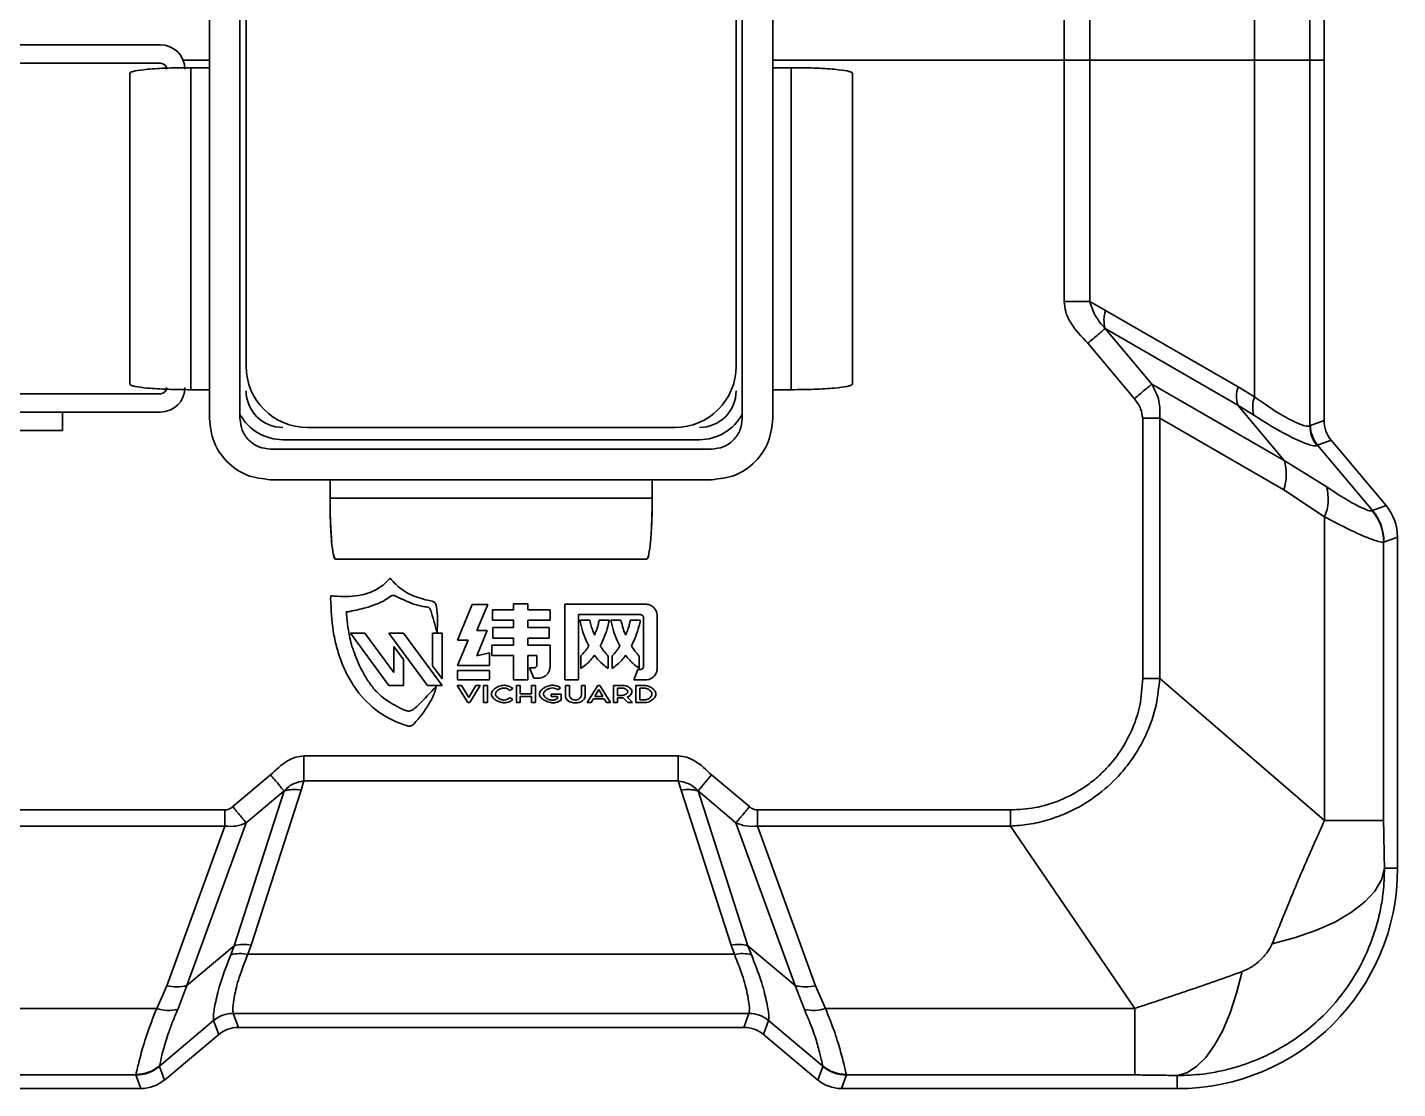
# Model space of a CAD drawing. Header units: millimetres. Extents: x 0 to 420, y 0 to 297.
# Drawn here: x 191.179 to 192.298, y 146.601 to 147.468 of the extents above; entities that cross this region are included whole.
import ezdxf

# ---------------------------------------------------------------- set-up
doc = ezdxf.new("R2010")
doc.units = ezdxf.units.MM

msp = doc.modelspace()

# ---------------------------------------------------------------- linework, layer by layer
at = {"color": 7, "linetype": 'Continuous', "lineweight": 35}
for p, q in [((192.2261, 147.4409), (192.2261, 147.7397)), ((192.2377, 147.7353), (192.2377, 147.4409)), ((191.3277, 147.1482), (191.3277, 147.7182)), ((191.3527, 147.7182), (191.3527, 147.1482)), ((191.7627, 147.7182), (191.7627, 147.1482)), ((191.7877, 147.7182), (191.7877, 147.1482)), ((192.1808, 147.4409), (192.1808, 147.7159)), ((191.3577, 147.6909), (191.3577, 147.1909)), ((191.7577, 147.1909), (191.7577, 147.6909)), ((192.0255, 147.4409), (192.0255, 147.6379)), ((192.0464, 147.4409), (192.0464, 147.6379)), ((191.2877, 147.4534), (191.1277, 147.4534)), ((191.2877, 147.4384), (191.1277, 147.4384)), ((191.3277, 147.4409), (191.3062, 147.4409)), ((191.3062, 147.4409), (191.3277, 147.4409)), ((192.0255, 147.4409), (191.7877, 147.4409)), ((191.7877, 147.4409), (192.0255, 147.4409)), ((192.0255, 147.2439), (192.0255, 147.4409)), ((192.0255, 147.4409), (192.0464, 147.4409)), ((192.0464, 147.4409), (192.0255, 147.4409)), ((192.0464, 147.2439), (192.0464, 147.4409)), ((192.0464, 147.4409), (192.1808, 147.4409)), ((192.1808, 147.4409), (192.0464, 147.4409)), ((192.1808, 147.4409), (192.1808, 147.166)), ((192.1808, 147.4409), (192.2261, 147.4409)), ((192.2261, 147.4409), (192.1808, 147.4409)), ((192.2261, 147.1422), (192.2261, 147.4409)), ((192.2261, 147.4409), (192.2377, 147.4409)), ((192.2377, 147.4409), (192.2261, 147.4409)), ((192.2377, 147.1465), (192.2377, 147.4409)), ((191.2627, 147.4301), (191.2627, 147.1763)), ((191.3075, 147.4346), (191.3127, 147.4347)), ((191.3127, 147.1717), (191.3127, 147.4347)), ((191.3127, 147.4347), (191.3277, 147.4347)), ((191.8027, 147.4347), (191.7877, 147.4347)), ((191.8027, 147.4347), (191.8027, 147.1717)), ((191.8527, 147.1763), (191.8527, 147.4301)), ((192.0255, 147.2439), (192.0464, 147.2439)), ((192.0593, 147.2365), (192.0464, 147.2439)), ((192.1675, 147.174), (192.0593, 147.2365)), ((192.097, 147.1763), (192.059, 147.2216)), ((192.059, 147.2216), (192.1672, 147.1591)), ((192.0828, 147.1644), (192.0448, 147.2097)), ((191.1277, 147.1684), (191.2877, 147.1684)), ((191.3127, 147.1717), (191.3277, 147.1717)), ((191.8027, 147.1717), (191.7877, 147.1717)), ((192.2052, 147.1138), (192.097, 147.1763)), ((192.1808, 147.166), (192.1675, 147.174)), ((192.1672, 147.1591), (192.2052, 147.1138)), ((192.1803, 147.1509), (192.1672, 147.1591)), ((191.1277, 147.1534), (191.2877, 147.1534)), ((191.2077, 147.1534), (191.2077, 147.1384)), ((192.0896, 146.9359), (192.0896, 147.1484)), ((192.0896, 147.1484), (192.1035, 147.1484)), ((192.1035, 147.1484), (192.2047, 147.09)), ((192.1035, 146.9359), (192.1035, 147.1484)), ((192.2377, 147.1465), (192.2266, 147.1425)), ((190.9227, 147.1384), (191.2077, 147.1384)), ((191.4077, 147.1409), (191.7077, 147.1409)), ((192.2261, 147.1422), (192.2266, 147.1425)), ((191.3777, 147.1232), (191.7377, 147.1232)), ((191.7277, 147.1309), (191.3877, 147.1309)), ((192.2324, 147.1264), (192.232, 147.1261)), ((192.2435, 147.1305), (192.2324, 147.1264)), ((192.2772, 147.073), (192.2324, 147.1264)), ((192.2884, 147.0771), (192.2435, 147.1305)), ((192.2052, 147.1138), (192.2395, 147.0927)), ((191.7377, 147.0982), (191.3777, 147.0982)), ((191.4262, 147.0832), (191.4262, 147.0982)), ((191.6891, 147.0832), (191.6891, 147.0982)), ((191.6892, 147.0832), (191.6892, 147.0982)), ((192.238, 147.068), (192.2047, 147.09)), ((191.6891, 147.0832), (191.4262, 147.0832)), ((192.238, 146.8198), (192.238, 147.068)), ((192.2769, 147.0729), (192.2772, 147.073)), ((192.2884, 147.0771), (192.2772, 147.073)), ((192.2866, 147.0473), (192.2863, 147.0472)), ((192.2863, 147.0472), (192.2863, 146.8198)), ((192.2866, 147.0473), (192.2977, 147.0514)), ((192.2977, 146.7809), (192.2977, 147.0514)), ((191.4308, 147.0332), (191.6845, 147.0332)), ((191.6846, 147.0332), (191.6845, 147.0332)), ((191.5303, 146.9673), (191.5423, 146.9964)), ((191.5423, 146.9964), (191.5549, 146.9964)), ((191.5549, 146.9964), (191.5461, 146.9751)), ((191.5589, 146.9836), (191.5589, 146.992)), ((191.5589, 146.992), (191.5759, 146.992)), ((191.5759, 146.9969), (191.5878, 146.9969)), ((191.5759, 146.992), (191.5759, 146.9969)), ((191.5878, 146.9969), (191.5878, 146.992)), ((191.5878, 146.992), (191.6058, 146.992)), ((191.6058, 146.992), (191.6058, 146.9836)), ((191.6178, 146.9966), (191.6838, 146.9966)), ((191.6178, 146.9347), (191.6178, 146.9966)), ((191.5759, 146.9836), (191.5589, 146.9836)), ((191.559, 146.9775), (191.5759, 146.9775)), ((191.559, 146.9688), (191.559, 146.9775)), ((191.5759, 146.9775), (191.5759, 146.9836)), ((191.5878, 146.9836), (191.5878, 146.9775)), ((191.6058, 146.9836), (191.5878, 146.9836)), ((191.5878, 146.9775), (191.605, 146.9775)), ((191.605, 146.9775), (191.605, 146.9688)), ((191.6289, 146.9881), (191.6289, 146.9347)), ((191.6794, 146.9881), (191.6289, 146.9881)), ((191.6301, 146.9834), (191.6383, 146.9834)), ((191.6459, 146.9834), (191.6541, 146.9834)), ((191.6555, 146.9834), (191.6637, 146.9834)), ((191.6713, 146.9834), (191.6795, 146.9834)), ((191.6822, 146.9459), (191.6822, 146.9854)), ((191.6932, 146.9871), (191.6932, 146.9441)), ((191.4428, 146.9728), (191.4546, 146.9728)), ((191.4743, 146.9302), (191.4428, 146.9728)), ((191.4546, 146.9728), (191.4783, 146.9409)), ((191.4743, 146.9728), (191.4862, 146.9728)), ((191.5059, 146.9302), (191.4743, 146.9728)), ((191.4862, 146.9728), (191.5177, 146.9302)), ((191.5099, 146.9728), (191.5177, 146.9728)), ((191.5099, 146.9462), (191.5099, 146.9728)), ((191.5177, 146.9728), (191.5177, 146.9355)), ((191.5391, 146.9673), (191.5303, 146.9673)), ((191.5303, 146.9465), (191.5391, 146.9673)), ((191.5546, 146.9751), (191.5461, 146.9543)), ((191.5461, 146.9751), (191.5546, 146.9751)), ((191.5759, 146.9688), (191.559, 146.9688)), ((191.5759, 146.963), (191.5759, 146.9688)), ((191.5878, 146.9688), (191.5878, 146.963)), ((191.605, 146.9688), (191.5878, 146.9688)), ((191.4783, 146.9621), (191.4862, 146.9515)), ((191.4783, 146.9409), (191.4783, 146.9621)), ((191.5461, 146.9543), (191.5563, 146.9567)), ((191.5563, 146.9567), (191.5563, 146.9465)), ((191.5582, 146.963), (191.5759, 146.963)), ((191.5582, 146.9546), (191.5582, 146.963)), ((191.5878, 146.963), (191.6058, 146.963)), ((191.6058, 146.963), (191.6058, 146.9455)), ((191.4862, 146.9515), (191.4862, 146.9302)), ((191.5177, 146.9355), (191.5099, 146.9462)), ((191.5563, 146.9465), (191.5303, 146.9465)), ((191.5759, 146.9546), (191.5582, 146.9546)), ((191.5759, 146.9347), (191.5759, 146.9546)), ((191.5878, 146.9546), (191.5878, 146.9347)), ((191.5951, 146.9546), (191.5878, 146.9546)), ((191.589, 146.9446), (191.5925, 146.9446)), ((191.5927, 146.9362), (191.589, 146.9446)), ((191.5951, 146.947), (191.5951, 146.9546)), ((191.631, 146.9441), (191.631, 146.9543)), ((191.6532, 146.9543), (191.6532, 146.9441)), ((191.6564, 146.9441), (191.6564, 146.9543)), ((191.6786, 146.9543), (191.6786, 146.9441)), ((191.5303, 146.9424), (191.5563, 146.9424)), ((191.5303, 146.9348), (191.5303, 146.9424)), ((191.5563, 146.9348), (191.5303, 146.9348)), ((191.5563, 146.9424), (191.5563, 146.9348)), ((191.5878, 146.9347), (191.5759, 146.9347)), ((191.5965, 146.9362), (191.5927, 146.9362)), ((191.6289, 146.9347), (191.6178, 146.9347)), ((191.6741, 146.9347), (191.6776, 146.9432)), ((191.6838, 146.9347), (191.6741, 146.9347)), ((191.6776, 146.9432), (191.6794, 146.9432)), ((192.0896, 146.9359), (192.1035, 146.9359)), ((192.1035, 146.9359), (192.238, 146.8198)), ((191.4862, 146.9302), (191.4743, 146.9302)), ((191.5177, 146.9302), (191.5059, 146.9302)), ((191.53, 146.9302), (191.5335, 146.9302)), ((191.5386, 146.9162), (191.53, 146.9302)), ((191.5335, 146.9302), (191.5394, 146.9203)), ((191.5394, 146.9203), (191.5453, 146.9302)), ((191.5488, 146.9302), (191.5402, 146.9162)), ((191.5453, 146.9302), (191.5488, 146.9302)), ((191.5514, 146.9302), (191.5547, 146.9302)), ((191.5514, 146.9162), (191.5514, 146.9302)), ((191.5547, 146.9302), (191.5547, 146.9162)), ((191.5754, 146.9277), (191.5729, 146.9261)), ((191.5784, 146.9302), (191.5815, 146.9302)), ((191.5784, 146.9162), (191.5784, 146.9302)), ((191.5815, 146.9302), (191.5815, 146.9233)), ((191.5815, 146.9233), (191.5907, 146.9233)), ((191.5907, 146.9302), (191.5939, 146.9302)), ((191.5907, 146.9233), (191.5907, 146.9302)), ((191.5939, 146.9302), (191.5939, 146.9162)), ((191.6066, 146.9231), (191.615, 146.9231)), ((191.6066, 146.9211), (191.6066, 146.9231)), ((191.6144, 146.9283), (191.6123, 146.9266)), ((191.615, 146.9231), (191.615, 146.9181)), ((191.6184, 146.9302), (191.6216, 146.9302)), ((191.6184, 146.9218), (191.6184, 146.9302)), ((191.6216, 146.9302), (191.6216, 146.9224)), ((191.6314, 146.9302), (191.6345, 146.9302)), ((191.6314, 146.9224), (191.6314, 146.9302)), ((191.6345, 146.9302), (191.6345, 146.9218)), ((191.636, 146.9162), (191.6448, 146.9302)), ((191.6424, 146.9213), (191.6456, 146.9268)), ((191.6448, 146.9302), (191.6464, 146.9302)), ((191.6456, 146.9268), (191.6488, 146.9213)), ((191.6464, 146.9302), (191.6552, 146.9162)), ((191.6575, 146.9302), (191.6655, 146.9302)), ((191.6575, 146.9162), (191.6575, 146.9302)), ((191.6608, 146.9281), (191.665, 146.9281)), ((191.6608, 146.922), (191.6608, 146.9281)), ((191.6645, 146.922), (191.6608, 146.922)), ((191.6758, 146.9302), (191.6829, 146.9302)), ((191.6758, 146.9162), (191.6758, 146.9302)), ((191.679, 146.9184), (191.679, 146.928)), ((191.679, 146.928), (191.6829, 146.928)), ((191.5402, 146.9162), (191.5386, 146.9162)), ((191.5547, 146.9162), (191.5514, 146.9162)), ((191.5729, 146.9203), (191.5754, 146.9187)), ((191.5815, 146.9162), (191.5784, 146.9162)), ((191.5815, 146.9212), (191.5815, 146.9162)), ((191.5907, 146.9212), (191.5815, 146.9212)), ((191.5907, 146.9162), (191.5907, 146.9212)), ((191.5939, 146.9162), (191.5907, 146.9162)), ((191.6118, 146.9211), (191.6066, 146.9211)), ((191.6118, 146.9193), (191.6118, 146.9211)), ((191.6394, 146.9162), (191.636, 146.9162)), ((191.6412, 146.9193), (191.6394, 146.9162)), ((191.6499, 146.9193), (191.6412, 146.9193)), ((191.6488, 146.9213), (191.6424, 146.9213)), ((191.6518, 146.9162), (191.6499, 146.9193)), ((191.6552, 146.9162), (191.6518, 146.9162)), ((191.6608, 146.9162), (191.6575, 146.9162)), ((191.6608, 146.9201), (191.6608, 146.9162)), ((191.6646, 146.9201), (191.6608, 146.9201)), ((191.6693, 146.9162), (191.6655, 146.9201)), ((191.6687, 146.9206), (191.6732, 146.9162)), ((191.6732, 146.9162), (191.6693, 146.9162)), ((191.6835, 146.9162), (191.6758, 146.9162)), ((191.6832, 146.9184), (191.679, 146.9184)), ((191.4049, 146.8727), (191.4049, 146.8523)), ((191.4049, 146.8727), (191.7105, 146.8727)), ((191.7105, 146.8727), (191.7105, 146.8523)), ((191.3468, 146.8312), (191.3777, 146.8571)), ((191.7377, 146.8571), (191.7267, 146.8441)), ((191.7377, 146.8571), (191.7686, 146.8312)), ((191.348, 146.7175), (191.3887, 146.8441)), ((191.3578, 146.8181), (191.3887, 146.8441)), ((191.4025, 146.8446), (191.3618, 146.7181)), ((191.4049, 146.8523), (191.4025, 146.8446)), ((191.4049, 146.8523), (191.7105, 146.8523)), ((191.7129, 146.8446), (191.7105, 146.8523)), ((191.7536, 146.7181), (191.7129, 146.8446)), ((191.7267, 146.8441), (191.7576, 146.8181)), ((191.7674, 146.7175), (191.7267, 146.8441)), ((191.1338, 146.8285), (191.3403, 146.8285)), ((191.3403, 146.8153), (191.3403, 146.8285)), ((191.7751, 146.8285), (191.9816, 146.8285)), ((191.9816, 146.8285), (191.9816, 146.8153)), ((191.1338, 146.8153), (191.3403, 146.8153)), ((191.2929, 146.6849), (191.3403, 146.8153)), ((191.3578, 146.8181), (191.3094, 146.6851)), ((191.7576, 146.8181), (191.806, 146.6851)), ((191.7751, 146.8153), (191.9816, 146.8153)), ((191.7751, 146.8153), (191.8225, 146.6849)), ((191.9816, 146.8153), (192.0831, 146.6664)), ((192.238, 146.8198), (192.2863, 146.8198)), ((192.287, 146.7809), (192.2977, 146.7809)), ((191.3094, 146.6851), (191.348, 146.7175)), ((191.3452, 146.7103), (191.348, 146.7175)), ((191.3618, 146.7181), (191.3591, 146.7106)), ((191.3591, 146.7106), (191.7563, 146.7106)), ((191.7563, 146.7106), (191.7536, 146.7181)), ((191.806, 146.6851), (191.7674, 146.7175)), ((191.7674, 146.7175), (191.7702, 146.7103)), ((191.2847, 146.6664), (191.2929, 146.6849)), ((191.3094, 146.6851), (191.302, 146.6656)), ((191.806, 146.6851), (191.8134, 146.6656)), ((191.8225, 146.6849), (191.8307, 146.6664)), ((191.0323, 146.6664), (191.2847, 146.6664)), ((191.8307, 146.6664), (192.0831, 146.6664)), ((192.0831, 146.6664), (192.0831, 146.6121)), ((191.287, 146.6194), (191.3312, 146.6565)), ((191.3312, 146.6565), (191.3311, 146.6566)), ((191.3353, 146.6451), (191.3312, 146.6565)), ((191.3472, 146.6624), (191.7682, 146.6624)), ((191.3472, 146.6624), (191.3472, 146.6623)), ((191.3514, 146.6509), (191.3472, 146.6623)), ((191.764, 146.6509), (191.7682, 146.6623)), ((191.7682, 146.6624), (191.7682, 146.6623)), ((191.7801, 146.6451), (191.7842, 146.6565)), ((191.7843, 146.6566), (191.7842, 146.6565)), ((191.7842, 146.6565), (191.8284, 146.6194)), ((191.2911, 146.6079), (191.3353, 146.6451)), ((191.3514, 146.6509), (191.764, 146.6509)), ((191.7801, 146.6451), (191.8243, 146.6079)), ((191.2677, 146.6121), (191.0323, 146.6121)), ((191.2677, 146.6121), (191.2678, 146.6125)), ((191.2677, 146.6121), (191.2718, 146.6009)), ((191.287, 146.6191), (191.287, 146.6194)), ((191.2911, 146.6079), (191.287, 146.6191)), ((191.8284, 146.6191), (191.8243, 146.6079)), ((191.8284, 146.6194), (191.8284, 146.6191)), ((191.8477, 146.6121), (191.8436, 146.6009)), ((191.8477, 146.6125), (191.8477, 146.6121)), ((192.0831, 146.6121), (191.8477, 146.6121)), ((192.1177, 146.6116), (192.1177, 146.6009)), ((190.9977, 146.6009), (191.2718, 146.6009)), ((191.8436, 146.6009), (192.1177, 146.6009))]:
    msp.add_line(p, q, dxfattribs=at)
at = {"color": 7, "linetype": 'Continuous', "lineweight": 35, "flags": 128}
for points in [[(192.1954, 146.7193), (192.2143, 146.7243), (192.2316, 146.7303), (192.247, 146.7372), (192.2602, 146.745), (192.271, 146.7534), (192.2792, 146.7623), (192.2845, 146.7715), (192.287, 146.7809)], [(192.1708, 146.6965), (192.1663, 146.6789), (192.161, 146.6628), (192.1549, 146.6485), (192.1483, 146.6363), (192.1411, 146.6264), (192.1335, 146.6189), (192.1257, 146.6139), (192.1177, 146.6116)]]:
    msp.add_lwpolyline(points, dxfattribs=at)
at = {"color": 7, "linetype": 'Continuous', "lineweight": 35}
for centre, radius, start, end in [((191.2877, 147.4334), 0.02, 0, 90), ((191.2877, 147.4334), 0.005, 0, 90), ((192.0831, 147.2285), 0.0251, 161.4836, 196.0343), ((191.4077, 147.1909), 0.05, 180, 270), ((191.7077, 147.1909), 0.05, 270, 0), ((191.2877, 147.1734), 0.02, 270, 0), ((191.2877, 147.1734), 0.005, 270, 0), ((191.3877, 147.1709), 0.03, 180, 270), ((191.7277, 147.1709), 0.03, 270, 0), ((192.1913, 147.1661), 0.0251, 161.4836, 196.0343), ((192.2034, 147.1576), 0.024, 159.6339, 196.2007), ((191.3877, 147.1709), 0.04, 208.955, 270), ((191.7277, 147.1709), 0.04, 270, 331.045), ((192.2511, 147.1422), 0.025, 180.1661, 220.0321), ((192.2516, 147.1425), 0.025, 180.0586, 219.9414), ((192.1667, 147.1027), 0.0401, 341.4836, 16.0343), ((192.2057, 147.0823), 0.0354, 336.1372, 16.9623), ((192.2463, 147.0471), 0.0401, 0.1269, 39.9924), ((192.2465, 147.0473), 0.0401, 0.0586, 39.9414), ((191.3968, 146.815), 0.0302, 79.2033, 105.5504), ((191.7186, 146.815), 0.0302, 74.4498, 100.7965), ((192.1177, 146.7809), 0.18, 270, 0), ((191.3527, 146.682), 0.0292, 77.3355, 105.0062), ((191.3561, 146.6885), 0.0302, 79.2034, 105.5503), ((191.7593, 146.6885), 0.0302, 74.4497, 100.7966), ((191.7627, 146.682), 0.0292, 74.9938, 102.6645), ((191.3008, 146.7204), 0.0363, 257.3368, 283.5701), ((191.8146, 146.7204), 0.0363, 256.4299, 282.6632), ((191.2948, 146.6978), 0.033, 252.1572, 282.5019), ((191.8206, 146.6978), 0.033, 257.4981, 287.8428), ((191.3472, 146.6374), 0.025, 90.0933, 129.9643), ((191.3473, 146.6373), 0.025, 90.0586, 129.9414), ((191.7682, 146.6374), 0.025, 50.0357, 89.9067), ((191.7681, 146.6373), 0.025, 50.0586, 89.9414), ((191.2677, 146.6421), 0.03, 270.0586, 309.9414), ((191.2678, 146.6425), 0.03, 269.859, 309.7499), ((191.8476, 146.6425), 0.03, 230.2501, 270.141), ((191.8477, 146.6421), 0.03, 230.0586, 269.9414)]:
    msp.add_arc(centre, radius, start, end, dxfattribs=at)
for centre, major_axis, start_param, end_param in [((192.2627, 147.1466), (0.0235, 0.0086), 2.793026, 3.49016), ((192.2576, 147.0514), (-0.0376, -0.0137), 2.793026, 3.49016), ((191.3514, 146.6259), (-0.0086, 0.0235), 5.934618, 6.631752), ((191.764, 146.6259), (-0.0086, -0.0235), 2.793026, 3.49016), ((191.2718, 146.631), (-0.0103, 0.0282), 2.793026, 3.49016), ((191.8436, 146.631), (-0.0103, -0.0282), 5.934618, 6.631752)]:
    msp.add_ellipse(centre, major_axis=major_axis, ratio=0.998448, start_param=start_param, end_param=end_param, dxfattribs=at)
for points, knots in [([(191.3127, 147.4347), (191.3063, 147.4347), (191.2966, 147.4346), (191.285, 147.434), (191.275, 147.4333), (191.2679, 147.4323), (191.2635, 147.4312), (191.263, 147.4305), (191.2627, 147.4301)], [0, 0, 0, 0, 0.242279, 0.369202, 0.49965, 0.729414, 0.842683, 1, 1, 1, 1]), ([(191.8027, 147.4347), (191.8091, 147.4347), (191.8188, 147.4346), (191.8304, 147.434), (191.8404, 147.4333), (191.8475, 147.4323), (191.8519, 147.4312), (191.8524, 147.4305), (191.8527, 147.4301)], [0, 0, 0, 0, 0.242279, 0.369202, 0.49965, 0.729414, 0.842683, 1, 1, 1, 1]), ([(191.8527, 147.4301), (191.8524, 147.4305), (191.8519, 147.4312), (191.8475, 147.4323), (191.8404, 147.4333), (191.8304, 147.434), (191.8188, 147.4346), (191.8091, 147.4347), (191.8027, 147.4347)], [0, 0, 0, 0, 0.157309, 0.270586, 0.50035, 0.630794, 0.757716, 1, 1, 1, 1]), ([(192.0448, 147.2097), (192.0396, 147.2151), (192.0323, 147.2228), (192.0263, 147.2351), (192.0258, 147.2411), (192.0255, 147.2439)], [0, 0, 0, 0, 0.554868, 0.787217, 1, 1, 1, 1]), ([(192.059, 147.2216), (192.0559, 147.2252), (192.0502, 147.2318), (192.0476, 147.2401), (192.0464, 147.2439)], [0, 0, 0, 0, 0.537276, 1, 1, 1, 1]), ([(192.0448, 147.2097), (192.0463, 147.211), (192.0493, 147.2135), (192.0535, 147.217), (192.0569, 147.2199), (192.0583, 147.2211), (192.059, 147.2216)], [0, 0, 0, 0, 0.244437, 0.5, 0.755563, 1, 1, 1, 1]), ([(191.2627, 147.1763), (191.263, 147.176), (191.2635, 147.1753), (191.2679, 147.1742), (191.275, 147.1732), (191.285, 147.1725), (191.2966, 147.1719), (191.3063, 147.1718), (191.3127, 147.1717)], [0, 0, 0, 0, 0.157309, 0.270586, 0.50035, 0.630794, 0.757716, 1, 1, 1, 1]), ([(191.8527, 147.1763), (191.8524, 147.176), (191.8519, 147.1753), (191.8475, 147.1742), (191.8404, 147.1732), (191.8304, 147.1725), (191.8188, 147.1719), (191.8091, 147.1718), (191.8027, 147.1717)], [0, 0, 0, 0, 0.157309, 0.270586, 0.50035, 0.630794, 0.757716, 1, 1, 1, 1]), ([(191.8027, 147.1717), (191.8091, 147.1718), (191.8188, 147.1719), (191.8304, 147.1725), (191.8404, 147.1732), (191.8475, 147.1742), (191.8519, 147.1753), (191.8524, 147.176), (191.8527, 147.1763)], [0, 0, 0, 0, 0.242279, 0.369202, 0.49965, 0.729414, 0.842683, 1, 1, 1, 1]), ([(192.0828, 147.1644), (192.0843, 147.1656), (192.0873, 147.1682), (192.0915, 147.1717), (192.095, 147.1746), (192.0964, 147.1757), (192.097, 147.1763)], [0, 0, 0, 0, 0.244438, 0.500001, 0.755563, 1, 1, 1, 1]), ([(192.1035, 147.1484), (192.1037, 147.1532), (192.104, 147.1632), (192.0994, 147.1718), (192.097, 147.1763)], [0, 0, 0, 0, 0.4733, 1, 1, 1, 1]), ([(192.0896, 147.1484), (192.0892, 147.1511), (192.0884, 147.157), (192.0848, 147.1617), (192.0828, 147.1644)], [0, 0, 0, 0, 0.448587, 1, 1, 1, 1]), ([(192.1808, 147.166), (192.1872, 147.1615), (192.1994, 147.1529), (192.2133, 147.1455), (192.223, 147.1415), (192.2251, 147.1419), (192.2261, 147.1422)], [0, 0, 0, 0, 0.267515, 0.511254, 0.753073, 1, 1, 1, 1]), ([(192.232, 147.1261), (192.231, 147.126), (192.2288, 147.1255), (192.2182, 147.1295), (192.2019, 147.1373), (192.1876, 147.1463), (192.1803, 147.1509)], [0, 0, 0, 0, 0.223119, 0.475931, 0.731471, 1, 1, 1, 1]), ([(192.2395, 147.0927), (192.2449, 147.089), (192.2555, 147.0819), (192.2669, 147.0759), (192.2745, 147.0726), (192.2761, 147.0728), (192.2769, 147.0729)], [0, 0, 0, 0, 0.270175, 0.525289, 0.759332, 1, 1, 1, 1]), ([(191.4262, 147.0832), (191.4262, 147.0768), (191.4263, 147.0671), (191.4269, 147.0555), (191.4276, 147.0456), (191.4286, 147.0384), (191.4297, 147.034), (191.4304, 147.0335), (191.4308, 147.0332)], [0, 0, 0, 0, 0.242279, 0.369203, 0.49965, 0.729414, 0.842683, 1, 1, 1, 1]), ([(191.4276, 147.0478), (191.4274, 147.0504), (191.427, 147.0554), (191.4264, 147.0672), (191.4263, 147.0769), (191.4263, 147.0832)], [0, 0, 0, 0, 0.261071, 0.515092, 1, 1, 1, 1]), ([(191.6845, 147.0332), (191.6849, 147.0335), (191.6856, 147.034), (191.6867, 147.0384), (191.6877, 147.0456), (191.6884, 147.0555), (191.689, 147.0671), (191.6891, 147.0768), (191.6891, 147.0832)], [0, 0, 0, 0, 0.157309, 0.270586, 0.50035, 0.630794, 0.757716, 1, 1, 1, 1]), ([(191.6892, 147.0832), (191.6892, 147.0769), (191.6891, 147.0672), (191.6885, 147.0554), (191.6881, 147.0504), (191.6879, 147.0478)], [0, 0, 0, 0, 0.484898, 0.738922, 1, 1, 1, 1]), ([(192.2863, 147.0472), (192.2853, 147.0472), (192.2833, 147.0471), (192.2735, 147.0506), (192.2588, 147.057), (192.2451, 147.0643), (192.238, 147.068)], [0, 0, 0, 0, 0.239453, 0.47313, 0.728792, 1, 1, 1, 1]), ([(191.4309, 147.0332), (191.4305, 147.0335), (191.4298, 147.0339), (191.4292, 147.0365), (191.429, 147.0376)], [0, 0, 0, 0, 0.581362, 1, 1, 1, 1]), ([(191.6865, 147.0376), (191.6863, 147.0365), (191.6857, 147.0339), (191.685, 147.0335), (191.6846, 147.0332)], [0, 0, 0, 0, 0.418606, 1, 1, 1, 1]), ([(191.4269, 147.0034), (191.4285, 147.0033), (191.4369, 147.0025), (191.4478, 147.0028), (191.4611, 147.0066), (191.4692, 147.0114), (191.4739, 147.0163), (191.4753, 147.0178)], [0, 0, 0, 0, 0.095059, 0.477947, 0.614031, 0.878763, 1, 1, 1, 1]), ([(191.4753, 147.0178), (191.4764, 147.0165), (191.4812, 147.011), (191.4912, 147.0037), (191.5013, 147.001), (191.5058, 146.9998)], [0, 0, 0, 0, 0.138986, 0.611917, 1, 1, 1, 1]), ([(191.4267, 147.001), (191.4267, 147.0012), (191.4267, 147.0016), (191.4268, 147.0024), (191.4268, 147.003), (191.4269, 147.0034)], [0, 0, 0, 0, 0.252501, 0.504816, 1, 1, 1, 1]), ([(191.4886, 146.8974), (191.487, 146.8979), (191.4791, 146.9006), (191.4639, 146.9085), (191.4498, 146.9228), (191.4407, 146.9374), (191.4353, 146.9493), (191.4314, 146.9617), (191.4276, 146.9789), (191.4271, 146.9921), (191.4267, 147.001)], [0, 0, 0, 0, 0.03865, 0.194338, 0.392706, 0.493149, 0.593544, 0.693896, 0.794211, 1, 1, 1, 1]), ([(191.4763, 147.0035), (191.4749, 147.0025), (191.4711, 146.9997), (191.464, 146.9963), (191.4541, 146.9931), (191.4469, 146.9916), (191.4426, 146.9907)], [0, 0, 0, 0, 0.137822, 0.39048, 0.642641, 1, 1, 1, 1]), ([(191.4794, 147.0033), (191.4789, 147.0035), (191.4782, 147.0038), (191.4773, 147.0038), (191.4767, 147.0037), (191.4764, 147.0035), (191.4763, 147.0035)], [0, 0, 0, 0, 0.465921, 0.719479, 0.884635, 1, 1, 1, 1]), ([(191.5061, 146.9942), (191.5044, 146.9944), (191.4997, 146.9949), (191.4907, 146.9979), (191.4837, 147.0013), (191.4794, 147.0033)], [0, 0, 0, 0, 0.177002, 0.501951, 1, 1, 1, 1]), ([(191.4426, 146.9907), (191.4422, 146.9906), (191.4415, 146.9905), (191.4405, 146.9904), (191.4399, 146.9903), (191.4395, 146.9903)], [0, 0, 0, 0, 0.400257, 0.699592, 1, 1, 1, 1]), ([(191.4395, 146.9903), (191.4397, 146.9886), (191.4401, 146.9837), (191.4409, 146.9764), (191.4424, 146.9687), (191.4435, 146.9643), (191.4441, 146.9621)], [0, 0, 0, 0, 0.174669, 0.524102, 0.761562, 1, 1, 1, 1]), ([(191.5058, 146.9998), (191.5075, 146.9995), (191.5095, 146.9993), (191.5117, 146.998), (191.5126, 146.9967), (191.5137, 146.992), (191.514, 146.9841), (191.5138, 146.9769), (191.5136, 146.9732)], [0, 0, 0, 0, 0.160025, 0.196998, 0.234195, 0.311686, 0.649476, 1, 1, 1, 1]), ([(191.5084, 146.9916), (191.5081, 146.9921), (191.5078, 146.9929), (191.5071, 146.9937), (191.5065, 146.9941), (191.5062, 146.9942), (191.5061, 146.9942)], [0, 0, 0, 0, 0.4140445, 0.7491204, 0.8856781, 1, 1, 1, 1]), ([(191.5136, 146.9732), (191.5132, 146.9748), (191.5123, 146.978), (191.5106, 146.9842), (191.5092, 146.9887), (191.5084, 146.9916)], [0, 0, 0, 0, 0.261065, 0.522123, 1, 1, 1, 1]), ([(191.6838, 146.9966), (191.6849, 146.9965), (191.6871, 146.9962), (191.6899, 146.9946), (191.692, 146.9921), (191.6931, 146.9895), (191.6932, 146.9878), (191.6932, 146.9871)], [0, 0, 0, 0, 0.220827, 0.440436, 0.651052, 0.864309, 1, 1, 1, 1]), ([(191.6374, 146.9624), (191.6367, 146.9639), (191.6347, 146.968), (191.632, 146.9749), (191.6308, 146.9805), (191.6301, 146.9834)], [0, 0, 0, 0, 0.225098, 0.610129, 1, 1, 1, 1]), ([(191.6383, 146.9834), (191.6386, 146.9817), (191.6393, 146.9789), (191.6407, 146.9749), (191.6417, 146.9725), (191.6421, 146.9714)], [0, 0, 0, 0, 0.397021, 0.698347, 1, 1, 1, 1]), ([(191.6421, 146.9714), (191.6427, 146.9729), (191.6438, 146.9756), (191.6451, 146.9796), (191.6456, 146.9821), (191.6459, 146.9834)], [0, 0, 0, 0, 0.396668, 0.697235, 1, 1, 1, 1]), ([(191.6541, 146.9834), (191.6538, 146.9817), (191.6528, 146.9773), (191.6505, 146.9702), (191.6481, 146.9651), (191.6468, 146.9624)], [0, 0, 0, 0, 0.225279, 0.610555, 1, 1, 1, 1]), ([(191.6628, 146.9624), (191.6621, 146.9639), (191.6601, 146.968), (191.6574, 146.9749), (191.6561, 146.9805), (191.6555, 146.9834)], [0, 0, 0, 0, 0.225097, 0.610128, 1, 1, 1, 1]), ([(191.6637, 146.9834), (191.6641, 146.9817), (191.6647, 146.9788), (191.6661, 146.9749), (191.667, 146.9725), (191.6675, 146.9714)], [0, 0, 0, 0, 0.397481, 0.698479, 1, 1, 1, 1]), ([(191.6675, 146.9714), (191.6681, 146.9729), (191.6693, 146.9756), (191.6706, 146.9796), (191.6711, 146.9821), (191.6713, 146.9834)], [0, 0, 0, 0, 0.395845, 0.696793, 1, 1, 1, 1]), ([(191.6795, 146.9834), (191.6792, 146.9817), (191.6782, 146.9773), (191.6759, 146.9702), (191.6734, 146.9651), (191.6722, 146.9624)], [0, 0, 0, 0, 0.22528, 0.610558, 1, 1, 1, 1]), ([(191.6822, 146.9854), (191.6821, 146.9857), (191.6821, 146.9863), (191.6816, 146.9872), (191.6809, 146.9877), (191.6801, 146.988), (191.6796, 146.9881), (191.6794, 146.9881)], [0, 0, 0, 0, 0.215909, 0.431679, 0.642748, 0.836136, 1, 1, 1, 1]), ([(191.4441, 146.9621), (191.4447, 146.9605), (191.4474, 146.9526), (191.4521, 146.9418), (191.4593, 146.9306), (191.4683, 146.9201), (191.4786, 146.914), (191.487, 146.91), (191.4896, 146.9092), (191.4917, 146.9093), (191.4947, 146.9107), (191.5017, 146.9177), (191.508, 146.9242), (191.5129, 146.9293)], [0, 0, 0, 0, 0.048169, 0.241379, 0.33788, 0.433916, 0.639701, 0.675797, 0.701807, 0.718369, 0.734888, 0.796355, 1, 1, 1, 1]), ([(191.631, 146.9543), (191.6321, 146.9555), (191.6338, 146.9574), (191.6359, 146.9602), (191.6369, 146.9617), (191.6374, 146.9624)], [0, 0, 0, 0, 0.482099, 0.740834, 1, 1, 1, 1]), ([(191.6468, 146.9624), (191.6478, 146.961), (191.6492, 146.9589), (191.6514, 146.9563), (191.6526, 146.9549), (191.6532, 146.9543)], [0, 0, 0, 0, 0.48414, 0.741719, 1, 1, 1, 1]), ([(191.6564, 146.9543), (191.6576, 146.9555), (191.6593, 146.9574), (191.6613, 146.9602), (191.6623, 146.9617), (191.6628, 146.9624)], [0, 0, 0, 0, 0.484106, 0.741689, 1, 1, 1, 1]), ([(191.6722, 146.9624), (191.6731, 146.9611), (191.6746, 146.9589), (191.6768, 146.9562), (191.678, 146.9549), (191.6786, 146.9543)], [0, 0, 0, 0, 0.481223, 0.740091, 1, 1, 1, 1]), ([(191.5925, 146.9446), (191.5928, 146.9446), (191.5935, 146.9447), (191.5942, 146.9451), (191.5948, 146.9456), (191.5951, 146.9463), (191.5951, 146.9468), (191.5951, 146.947)], [0, 0, 0, 0, 0.272758, 0.457842, 0.644353, 0.8509, 1, 1, 1, 1]), ([(191.6058, 146.9455), (191.6057, 146.9445), (191.6055, 146.9423), (191.6039, 146.9396), (191.6015, 146.9375), (191.5989, 146.9364), (191.5972, 146.9362), (191.5965, 146.9362)], [0, 0, 0, 0, 0.2182785, 0.4351494, 0.6441626, 0.864466, 1, 1, 1, 1]), ([(191.6421, 146.9548), (191.6411, 146.9535), (191.639, 146.9508), (191.6353, 146.9472), (191.6324, 146.9451), (191.631, 146.9441)], [0, 0, 0, 0, 0.322168, 0.658364, 1, 1, 1, 1]), ([(191.6532, 146.9441), (191.6518, 146.9451), (191.6491, 146.9471), (191.6454, 146.9507), (191.6432, 146.9534), (191.6421, 146.9548)], [0, 0, 0, 0, 0.323845, 0.659773, 1, 1, 1, 1]), ([(191.6675, 146.9548), (191.6665, 146.9535), (191.6644, 146.9508), (191.6607, 146.9472), (191.6579, 146.9451), (191.6564, 146.9441)], [0, 0, 0, 0, 0.3235861, 0.6593227, 1, 1, 1, 1]), ([(191.6786, 146.9441), (191.6773, 146.9451), (191.6745, 146.9471), (191.6708, 146.9507), (191.6686, 146.9534), (191.6675, 146.9548)], [0, 0, 0, 0, 0.322508, 0.65906, 1, 1, 1, 1]), ([(191.6794, 146.9432), (191.6797, 146.9433), (191.6804, 146.9433), (191.6813, 146.9438), (191.6819, 146.9446), (191.6821, 146.9453), (191.6821, 146.9457), (191.6822, 146.9459)], [0, 0, 0, 0, 0.23459, 0.46963, 0.6837, 0.878789, 1, 1, 1, 1]), ([(191.6932, 146.9441), (191.6931, 146.943), (191.6929, 146.9409), (191.6913, 146.9381), (191.6889, 146.936), (191.6862, 146.9349), (191.6845, 146.9348), (191.6838, 146.9347)], [0, 0, 0, 0, 0.2170333, 0.4326676, 0.6405791, 0.8596486, 1, 1, 1, 1]), ([(191.9816, 146.8285), (191.9883, 146.8288), (192.0022, 146.8296), (192.023, 146.8361), (192.0395, 146.8449), (192.0517, 146.8543), (192.0624, 146.8644), (192.073, 146.8781), (192.0821, 146.8957), (192.0883, 146.9148), (192.0891, 146.9285), (192.0896, 146.9359)], [0, 0, 0, 0, 0.120461, 0.246403, 0.382818, 0.450919, 0.519058, 0.644752, 0.756806, 0.869265, 1, 1, 1, 1]), ([(191.9816, 146.8153), (191.9866, 146.8157), (191.997, 146.8165), (192.0122, 146.8201), (192.0299, 146.8265), (192.0492, 146.8372), (192.0661, 146.8516), (192.0782, 146.8658), (192.0864, 146.8781), (192.0945, 146.894), (192.1012, 146.9133), (192.1028, 146.9286), (192.1035, 146.9359)], [0, 0, 0, 0, 0.080728, 0.166845, 0.247263, 0.380655, 0.517772, 0.598864, 0.677745, 0.754478, 0.883127, 1, 1, 1, 1]), ([(191.5129, 146.9293), (191.5125, 146.9276), (191.5112, 146.9228), (191.5072, 146.9153), (191.5016, 146.9065), (191.4969, 146.9014), (191.4945, 146.8987)], [0, 0, 0, 0, 0.138868, 0.417722, 0.706333, 1, 1, 1, 1]), ([(191.5754, 146.9187), (191.5744, 146.918), (191.5725, 146.9166), (191.5689, 146.9159), (191.565, 146.9164), (191.5618, 146.9179), (191.5594, 146.9199), (191.5583, 146.9214), (191.5579, 146.9228), (191.558, 146.9242), (191.5588, 146.9258), (191.5608, 146.9279), (191.5642, 146.9297), (191.5683, 146.9306), (191.572, 146.9299), (191.5742, 146.9287), (191.5752, 146.9278), (191.5754, 146.9277)], [0, 0, 0, 0, 0.08519, 0.168963, 0.246186, 0.360946, 0.418211, 0.462463, 0.491745, 0.521214, 0.557381, 0.617071, 0.720017, 0.827682, 0.905205, 0.982624, 1, 1, 1, 1]), ([(191.5729, 146.9261), (191.5723, 146.9266), (191.5711, 146.9276), (191.5689, 146.9282), (191.5664, 146.928), (191.5641, 146.9271), (191.5625, 146.9257), (191.5616, 146.9245), (191.5613, 146.9235), (191.5613, 146.9225), (191.5619, 146.9213), (191.5633, 146.9199), (191.5655, 146.9187), (191.5682, 146.9181), (191.5706, 146.9186), (191.572, 146.9195), (191.5727, 146.9201), (191.5729, 146.9203)], [0, 0, 0, 0, 0.079836, 0.158698, 0.232948, 0.337554, 0.41275, 0.456024, 0.489191, 0.522624, 0.56103, 0.622793, 0.723203, 0.826712, 0.901133, 0.975506, 1, 1, 1, 1]), ([(191.615, 146.9181), (191.6135, 146.9173), (191.6108, 146.916), (191.606, 146.916), (191.6021, 146.9174), (191.5993, 146.9193), (191.5978, 146.921), (191.5972, 146.9223), (191.5971, 146.9235), (191.5975, 146.9248), (191.5986, 146.9265), (191.6013, 146.9286), (191.605, 146.9302), (191.6092, 146.9305), (191.6123, 146.9296), (191.6138, 146.9286), (191.6144, 146.9283)], [0, 0, 0, 0, 0.120432, 0.213162, 0.331684, 0.413005, 0.455865, 0.488872, 0.514902, 0.540892, 0.583063, 0.658706, 0.781016, 0.867724, 0.954736, 1, 1, 1, 1]), ([(191.6123, 146.9266), (191.6116, 146.9271), (191.6102, 146.9279), (191.6077, 146.9283), (191.6051, 146.9278), (191.603, 146.9268), (191.6015, 146.9255), (191.6007, 146.9245), (191.6004, 146.9235), (191.6005, 146.9225), (191.6011, 146.9214), (191.6024, 146.9199), (191.6046, 146.9187), (191.6074, 146.918), (191.6098, 146.9184), (191.6112, 146.919), (191.6118, 146.9193)], [0, 0, 0, 0, 0.08987, 0.176538, 0.263027, 0.362446, 0.423179, 0.470099, 0.500982, 0.532068, 0.57022, 0.633522, 0.742023, 0.836258, 0.931198, 1, 1, 1, 1]), ([(191.6345, 146.9218), (191.6345, 146.9214), (191.6344, 146.9204), (191.6336, 146.9188), (191.6322, 146.9174), (191.63, 146.9163), (191.6268, 146.916), (191.6236, 146.9161), (191.6209, 146.9172), (191.6194, 146.9187), (191.6185, 146.9203), (191.6184, 146.9214), (191.6184, 146.9218)], [0, 0, 0, 0, 0.057396, 0.142461, 0.228893, 0.320305, 0.471061, 0.658867, 0.756094, 0.853964, 0.944424, 1, 1, 1, 1]), ([(191.6216, 146.9224), (191.6216, 146.9221), (191.6217, 146.9213), (191.6224, 146.9201), (191.6236, 146.919), (191.6253, 146.9183), (191.6271, 146.9182), (191.6287, 146.9187), (191.6301, 146.9197), (191.631, 146.9208), (191.6313, 146.9218), (191.6314, 146.9223), (191.6314, 146.9224)], [0, 0, 0, 0, 0.075155, 0.16832, 0.291124, 0.415852, 0.54785, 0.661465, 0.788026, 0.890381, 0.967538, 1, 1, 1, 1]), ([(191.665, 146.9281), (191.6654, 146.9281), (191.6662, 146.928), (191.667, 146.9276), (191.6676, 146.9273), (191.668, 146.927), (191.6683, 146.9267), (191.6688, 146.9263), (191.6691, 146.9258), (191.6692, 146.9253), (191.6692, 146.925), (191.6692, 146.9246), (191.669, 146.9242), (191.6687, 146.9238), (191.6684, 146.9235), (191.668, 146.9233), (191.6677, 146.9231), (191.6673, 146.9228), (191.667, 146.9227), (191.6666, 146.9225), (191.6662, 146.9224), (191.6658, 146.9222), (191.6654, 146.9221), (191.665, 146.9221), (191.6647, 146.9221), (191.6645, 146.922)], [0, 0, 0, 0, 0.104931, 0.188559, 0.230252, 0.271948, 0.313654, 0.355384, 0.425825, 0.468883, 0.490273, 0.510955, 0.563746, 0.591003, 0.644663, 0.671402, 0.698138, 0.751654, 0.778385, 0.805115, 0.858613, 0.885344, 0.912077, 0.955815, 1, 1, 1, 1]), ([(191.6655, 146.9302), (191.6663, 146.9301), (191.6682, 146.9299), (191.6703, 146.9288), (191.6718, 146.9274), (191.6725, 146.9263), (191.6727, 146.9252), (191.6725, 146.9241), (191.6718, 146.9227), (191.6705, 146.9213), (191.6693, 146.9208), (191.6687, 146.9206)], [0, 0, 0, 0, 0.147974, 0.353463, 0.450206, 0.530143, 0.591907, 0.65363, 0.750939, 0.887099, 1, 1, 1, 1]), ([(191.6829, 146.9302), (191.6837, 146.9301), (191.6859, 146.9298), (191.6888, 146.9284), (191.6909, 146.9264), (191.6919, 146.9248), (191.6923, 146.9234), (191.6921, 146.9219), (191.6911, 146.9201), (191.689, 146.9181), (191.6863, 146.9165), (191.6842, 146.9163), (191.6835, 146.9162)], [0, 0, 0, 0, 0.103068, 0.272975, 0.380129, 0.450745, 0.504132, 0.557726, 0.630958, 0.750137, 0.907593, 1, 1, 1, 1]), ([(191.6829, 146.928), (191.6835, 146.9279), (191.6849, 146.9278), (191.6868, 146.9267), (191.6882, 146.9254), (191.6889, 146.9242), (191.689, 146.9232), (191.6888, 146.9221), (191.6881, 146.9208), (191.6867, 146.9195), (191.6849, 146.9186), (191.6837, 146.9185), (191.6832, 146.9184)], [0, 0, 0, 0, 0.107522, 0.269023, 0.38047, 0.452163, 0.50862, 0.565188, 0.646662, 0.775363, 0.910485, 1, 1, 1, 1]), ([(191.6655, 146.9201), (191.6654, 146.9201), (191.6653, 146.9201), (191.665, 146.9201), (191.6648, 146.9201), (191.6646, 146.9201)], [0, 0, 0, 0, 0.253407, 0.506797, 1, 1, 1, 1]), ([(191.4945, 146.8987), (191.494, 146.8983), (191.4931, 146.8975), (191.4915, 146.8969), (191.49, 146.897), (191.4891, 146.8973), (191.4886, 146.8974)], [0, 0, 0, 0, 0.319453, 0.543111, 0.766311, 1, 1, 1, 1]), ([(191.3777, 146.8571), (191.3821, 146.8613), (191.3882, 146.8672), (191.398, 146.872), (191.4027, 146.8724), (191.4049, 146.8727)], [0, 0, 0, 0, 0.558619, 0.78934, 1, 1, 1, 1]), ([(191.7105, 146.8727), (191.7127, 146.8724), (191.7174, 146.872), (191.7272, 146.8672), (191.7333, 146.8613), (191.7377, 146.8571)], [0, 0, 0, 0, 0.209288, 0.438923, 1, 1, 1, 1]), ([(191.3777, 146.8571), (191.3788, 146.8559), (191.381, 146.8532), (191.3841, 146.8496), (191.3868, 146.8463), (191.3881, 146.8448), (191.3887, 146.8441)], [0, 0, 0, 0, 0.245848, 0.5, 0.754152, 1, 1, 1, 1]), ([(191.3887, 146.8441), (191.39, 146.8453), (191.3924, 146.8477), (191.3979, 146.8508), (191.4022, 146.8517), (191.4049, 146.8523)], [0, 0, 0, 0, 0.294463, 0.547852, 1, 1, 1, 1]), ([(191.7105, 146.8523), (191.7132, 146.8517), (191.7175, 146.8508), (191.723, 146.8477), (191.7254, 146.8453), (191.7267, 146.8441)], [0, 0, 0, 0, 0.4521486, 0.7055371, 1, 1, 1, 1]), ([(191.3468, 146.8312), (191.3458, 146.8304), (191.3443, 146.8293), (191.342, 146.8286), (191.3409, 146.8285), (191.3403, 146.8285)], [0, 0, 0, 0, 0.521782, 0.769325, 1, 1, 1, 1]), ([(191.3468, 146.8312), (191.3479, 146.8299), (191.35, 146.8273), (191.3531, 146.8236), (191.3559, 146.8203), (191.3571, 146.8188), (191.3578, 146.8181)], [0, 0, 0, 0, 0.245849, 0.500001, 0.754152, 1, 1, 1, 1]), ([(191.7576, 146.8181), (191.7583, 146.8188), (191.7595, 146.8203), (191.7623, 146.8236), (191.7654, 146.8273), (191.7676, 146.8299), (191.7686, 146.8312)], [0, 0, 0, 0, 0.245847, 0.499999, 0.754151, 1, 1, 1, 1]), ([(191.7751, 146.8285), (191.7745, 146.8285), (191.7734, 146.8286), (191.7711, 146.8293), (191.7696, 146.8304), (191.7686, 146.8312)], [0, 0, 0, 0, 0.2320615, 0.4784527, 1, 1, 1, 1]), ([(191.7751, 146.8153), (191.7751, 146.8173), (191.7751, 146.8212), (191.7751, 146.8261), (191.7751, 146.8285)], [0, 0, 0, 0, 0.506963, 1, 1, 1, 1]), ([(191.3403, 146.8153), (191.3433, 146.8151), (191.3495, 146.8148), (191.355, 146.8169), (191.3578, 146.8181)], [0, 0, 0, 0, 0.487848, 1, 1, 1, 1]), ([(191.7576, 146.8181), (191.7602, 146.817), (191.7656, 146.8148), (191.7718, 146.8151), (191.7751, 146.8153)], [0, 0, 0, 0, 0.466493, 1, 1, 1, 1]), ([(192.1954, 146.7193), (192.198, 146.7257), (192.203, 146.7381), (192.2105, 146.7565), (192.2173, 146.7729), (192.224, 146.7883), (192.2308, 146.8038), (192.2355, 146.8142), (192.238, 146.8198)], [0, 0, 0, 0, 0.1911693, 0.3706801, 0.5387661, 0.672129, 0.8259553, 1, 1, 1, 1]), ([(192.2863, 146.8177), (192.2863, 146.8182), (192.2862, 146.8189), (192.2862, 146.8196), (192.2861, 146.8197), (192.2861, 146.8198)], [0, 0, 0, 0, 0.56153, 0.792581, 1, 1, 1, 1]), ([(192.2863, 146.8198), (192.2863, 146.8194), (192.2863, 146.8157), (192.2865, 146.8023), (192.2868, 146.7902), (192.287, 146.7809)], [0, 0, 0, 0, 0.030601, 0.265216, 1, 1, 1, 1]), ([(192.287, 146.7809), (192.2868, 146.7744), (192.2865, 146.7632), (192.2838, 146.7469), (192.2801, 146.7319), (192.2728, 146.7113), (192.26, 146.687), (192.2417, 146.6644), (192.2228, 146.6475), (192.2048, 146.6351), (192.1883, 146.6266), (192.1743, 146.6211), (192.1634, 146.6177), (192.1516, 146.6148), (192.1364, 146.6122), (192.1247, 146.6118), (192.1177, 146.6116)], [0, 0, 0, 0, 0.0739659, 0.1262093, 0.185583, 0.2486291, 0.3721472, 0.493376, 0.5749275, 0.6569554, 0.7394589, 0.7837418, 0.826761, 0.8685165, 0.9206239, 1, 1, 1, 1]), ([(191.3311, 146.6566), (191.331, 146.6577), (191.3307, 146.66), (191.3326, 146.6713), (191.3365, 146.6878), (191.3422, 146.7027), (191.3452, 146.7103)], [0, 0, 0, 0, 0.247443, 0.48656, 0.74027, 1, 1, 1, 1]), ([(191.3591, 146.7106), (191.3565, 146.704), (191.3513, 146.6908), (191.348, 146.6762), (191.3465, 146.6657), (191.347, 146.6636), (191.3472, 146.6624)], [0, 0, 0, 0, 0.249344, 0.499045, 0.737295, 1, 1, 1, 1]), ([(191.7682, 146.6624), (191.7684, 146.6636), (191.7689, 146.6657), (191.7674, 146.6762), (191.7641, 146.6908), (191.7589, 146.704), (191.7563, 146.7106)], [0, 0, 0, 0, 0.262701, 0.501004, 0.750686, 1, 1, 1, 1]), ([(191.7702, 146.7103), (191.773, 146.703), (191.7786, 146.6887), (191.7827, 146.6719), (191.7847, 146.6601), (191.7844, 146.6577), (191.7843, 146.6566)], [0, 0, 0, 0, 0.247618, 0.49308, 0.751102, 1, 1, 1, 1]), ([(192.1708, 146.6965), (192.1733, 146.6976), (192.1786, 146.7), (192.1856, 146.7056), (192.1916, 146.712), (192.1942, 146.717), (192.1954, 146.7193)], [0, 0, 0, 0, 0.242294, 0.509366, 0.771567, 1, 1, 1, 1]), ([(192.0831, 146.6664), (192.0978, 146.6713), (192.1271, 146.681), (192.1563, 146.6913), (192.1708, 146.6965)], [0, 0, 0, 0, 0.502691, 1, 1, 1, 1]), ([(191.2678, 146.6125), (191.2679, 146.6133), (191.2683, 146.615), (191.2696, 146.6206), (191.2714, 146.6276), (191.2737, 146.6358), (191.2774, 146.6477), (191.2817, 146.6588), (191.2847, 146.6664)], [0, 0, 0, 0, 0.166395, 0.326802, 0.479925, 0.610174, 0.735331, 1, 1, 1, 1]), ([(191.302, 146.6656), (191.3005, 146.6623), (191.2977, 146.6558), (191.2945, 146.6471), (191.292, 146.6394), (191.2897, 146.631), (191.2877, 146.623), (191.2873, 146.6206), (191.287, 146.6194)], [0, 0, 0, 0, 0.128995, 0.260465, 0.386664, 0.51504, 0.752772, 1, 1, 1, 1]), ([(191.8284, 146.6194), (191.8281, 146.6208), (191.8276, 146.6236), (191.8249, 146.6344), (191.8208, 146.6482), (191.8159, 146.6598), (191.8134, 146.6656)], [0, 0, 0, 0, 0.27715, 0.53382, 0.766156, 1, 1, 1, 1]), ([(191.8307, 146.6664), (191.8334, 146.6596), (191.8387, 146.6461), (191.8434, 146.6299), (191.8466, 146.6174), (191.8473, 146.6141), (191.8477, 146.6125)], [0, 0, 0, 0, 0.238868, 0.471709, 0.726257, 1, 1, 1, 1]), ([(192.1177, 146.6116), (192.1129, 146.6117), (192.1045, 146.6119), (192.0928, 146.612), (192.086, 146.6121), (192.0831, 146.6121)], [0, 0, 0, 0, 0.426106, 0.75777, 1, 1, 1, 1])]:
    msp.add_open_spline(points, degree=3, knots=knots, dxfattribs=at)
for points in [[(191.3777, 147.0982), (191.3711, 147.099), (191.358, 147.1005), (191.3415, 147.112), (191.33, 147.1286), (191.3285, 147.1417), (191.3277, 147.1482)], [(191.3527, 147.1482), (191.3531, 147.1449), (191.3538, 147.1384), (191.3596, 147.1301), (191.3679, 147.1243), (191.3744, 147.1236), (191.3777, 147.1232)], [(191.7877, 147.1482), (191.7869, 147.1417), (191.7854, 147.1286), (191.7739, 147.112), (191.7574, 147.1005), (191.7443, 147.099), (191.7377, 147.0982)], [(191.7627, 147.1482), (191.7623, 147.1449), (191.7616, 147.1384), (191.7558, 147.1301), (191.7475, 147.1243), (191.741, 147.1236), (191.7377, 147.1232)]]:
    msp.add_open_spline(points, degree=3, dxfattribs=at)

doc.saveas('drawing.dxf')
